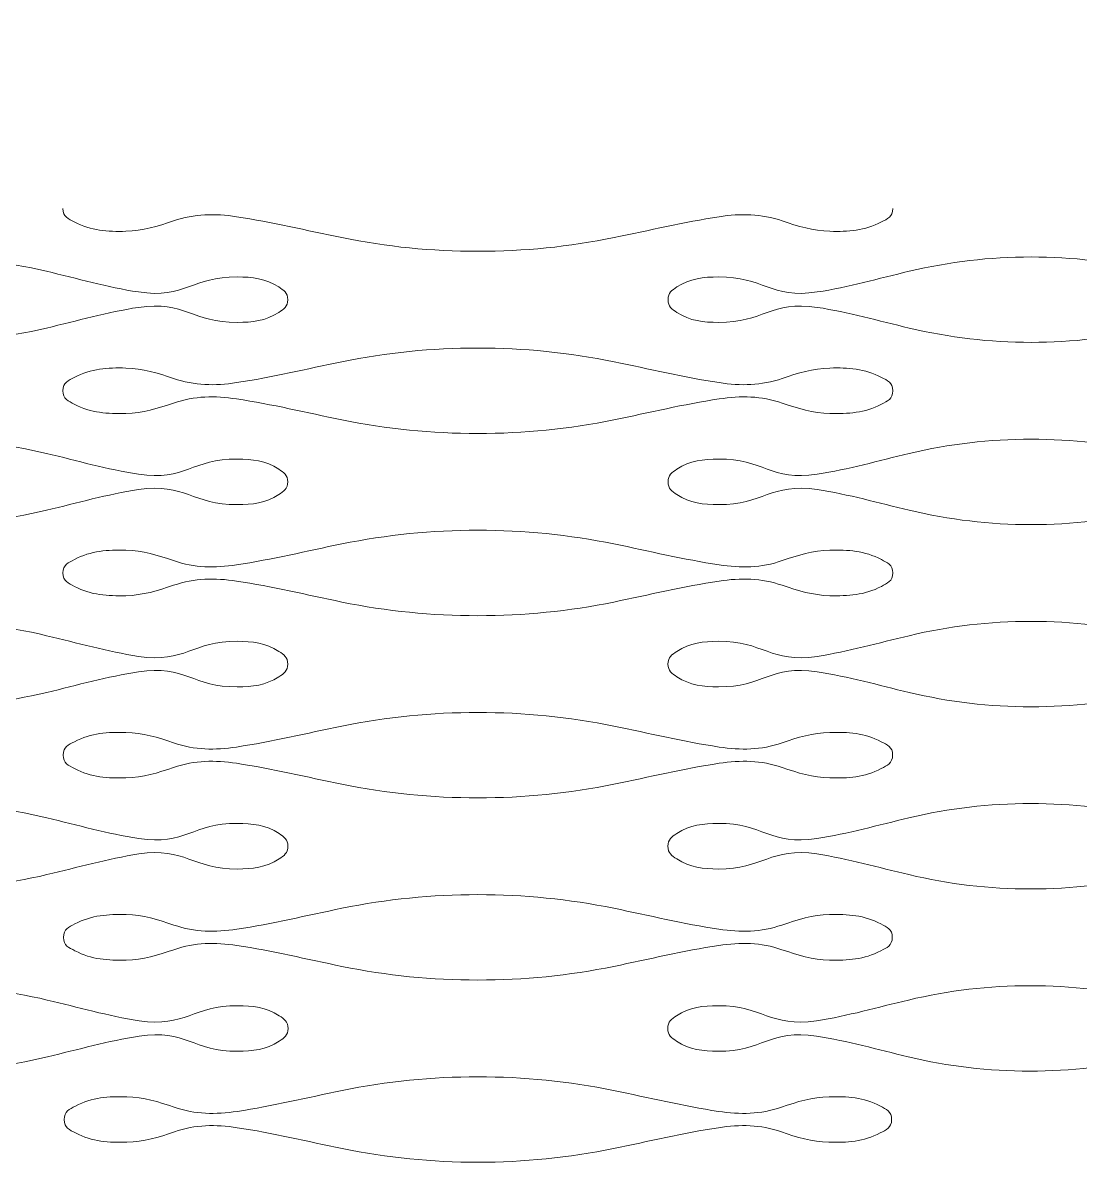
# Model space of a CAD drawing. Header units: centimetres. Extents: x -29.7 to 21.6, y -14.4 to 13.7.
# Drawn here: x -15.768 to -12.592, y -7.313 to -3.892 of the extents above; entities that cross this region are included whole.
import ezdxf

# ---------------------------------------------------------------- set-up
doc = ezdxf.new("R2010")
doc.units = ezdxf.units.CM
doc.header["$MEASUREMENT"] = 0
doc.layers.add('Layer 1', color=7, linetype='Continuous')

msp = doc.modelspace()

# ---------------------------------------------------------------- linework, layer by layer
at = {"layer": 'Layer 1', "color": 1, "lineweight": 9}
for points, knots in [([(-19.38621, -4.44965), (-19.38621, -4.44965), (-19.38621, -0.46166), (-19.38621, -0.46166), (-19.38621, -0.46166), (-19.38621, -0.46166), (-9.41625, -0.46166), (-9.41625, -0.46166), (-9.41625, -0.46166), (-9.41625, -0.46166), (-9.41625, -4.44965), (-9.41625, -4.44965)], [0, 0, 0, 0, 0.25, 0.25, 0.25, 0.25, 0.5, 0.5, 0.5, 0.5, 1, 1, 1, 1]), ([(-15.64748, -4.44965), (-15.64748, -4.47461), (-15.63108, -4.48057), (-15.61335, -4.48993), (-15.61335, -4.48993), (-15.56278, -4.51656), (-15.51316, -4.51916), (-15.45871, -4.51791), (-15.45871, -4.51791), (-15.40814, -4.51674), (-15.36241, -4.50281), (-15.31562, -4.48669), (-15.31562, -4.48669), (-15.25163, -4.46465), (-15.19158, -4.46431), (-15.12612, -4.47409), (-15.12612, -4.47409), (-15.01965, -4.49003), (-14.91532, -4.5154), (-14.81006, -4.53687), (-14.81006, -4.53687), (-14.6745, -4.56454), (-14.53956, -4.57787), (-14.40121, -4.57787)], [0, 0, 0, 0, 0.1428571, 0.1428571, 0.1428571, 0.1428571, 0.2857143, 0.2857143, 0.2857143, 0.2857143, 0.4285714, 0.4285714, 0.4285714, 0.4285714, 0.5714286, 0.5714286, 0.5714286, 0.5714286, 0.7142857, 0.7142857, 0.7142857, 0.7142857, 1, 1, 1, 1]), ([(-13.15499, -4.44965), (-13.15499, -4.47461), (-13.17142, -4.48057), (-13.18919, -4.48993), (-13.18919, -4.48993), (-13.23973, -4.51656), (-13.28927, -4.51916), (-13.34376, -4.51791), (-13.34376, -4.51791), (-13.39436, -4.51674), (-13.44008, -4.50281), (-13.48689, -4.48669), (-13.48689, -4.48669), (-13.55084, -4.46465), (-13.61093, -4.46431), (-13.67638, -4.47409), (-13.67638, -4.47409), (-13.78285, -4.49003), (-13.88715, -4.5154), (-13.99237, -4.53687), (-13.99237, -4.53687), (-14.12797, -4.56454), (-14.2629, -4.57787), (-14.40121, -4.57787)], [0, 0, 0, 0, 0.1428571, 0.1428571, 0.1428571, 0.1428571, 0.2857143, 0.2857143, 0.2857143, 0.2857143, 0.4285714, 0.4285714, 0.4285714, 0.4285714, 0.5714286, 0.5714286, 0.5714286, 0.5714286, 0.7142857, 0.7142857, 0.7142857, 0.7142857, 1, 1, 1, 1]), ([(-16.06291, -4.59498), (-15.93834, -4.59498), (-15.81793, -4.60926), (-15.69677, -4.63795), (-15.69677, -4.63795), (-15.60494, -4.65966), (-15.51431, -4.68573), (-15.42061, -4.70005), (-15.42061, -4.70005), (-15.28096, -4.72139), (-15.2573, -4.65333), (-15.12415, -4.65482), (-15.12415, -4.65482), (-15.07912, -4.65534), (-15.03897, -4.65894), (-14.999, -4.68499), (-14.999, -4.68499), (-14.98417, -4.69466), (-14.97242, -4.70263), (-14.97242, -4.72319)], [0, 0, 0, 0, 0.1666667, 0.1666667, 0.1666667, 0.1666667, 0.3333333, 0.3333333, 0.3333333, 0.3333333, 0.5, 0.5, 0.5, 0.5, 0.6666667, 0.6666667, 0.6666667, 0.6666667, 1, 1, 1, 1]), ([(-12.7396, -4.59498), (-12.86412, -4.59498), (-12.98456, -4.60926), (-13.10577, -4.63795), (-13.10577, -4.63795), (-13.19754, -4.65966), (-13.28816, -4.68573), (-13.38189, -4.70005), (-13.38189, -4.70005), (-13.52154, -4.72139), (-13.54521, -4.65333), (-13.67831, -4.65482), (-13.67831, -4.65482), (-13.72338, -4.65534), (-13.76347, -4.65894), (-13.80349, -4.68499), (-13.80349, -4.68499), (-13.81829, -4.69466), (-13.83007, -4.70263), (-13.83007, -4.72319)], [0, 0, 0, 0, 0.1666667, 0.1666667, 0.1666667, 0.1666667, 0.3333333, 0.3333333, 0.3333333, 0.3333333, 0.5, 0.5, 0.5, 0.5, 0.6666667, 0.6666667, 0.6666667, 0.6666667, 1, 1, 1, 1]), ([(-12.7396, -4.59498), (-12.61503, -4.59498), (-12.49462, -4.60926), (-12.37347, -4.63795), (-12.37347, -4.63795), (-12.28163, -4.65966), (-12.191, -4.68573), (-12.09733, -4.70005), (-12.09733, -4.70005), (-11.95768, -4.72139), (-11.93399, -4.65333), (-11.80088, -4.65482), (-11.80088, -4.65482), (-11.75582, -4.65534), (-11.71569, -4.65894), (-11.67573, -4.68499), (-11.67573, -4.68499), (-11.66086, -4.69466), (-11.64915, -4.70263), (-11.64915, -4.72319)], [0, 0, 0, 0, 0.1666667, 0.1666667, 0.1666667, 0.1666667, 0.3333333, 0.3333333, 0.3333333, 0.3333333, 0.5, 0.5, 0.5, 0.5, 0.6666667, 0.6666667, 0.6666667, 0.6666667, 1, 1, 1, 1]), ([(-14.97242, -4.72319), (-14.97242, -4.74374), (-14.98417, -4.75173), (-14.999, -4.7614), (-14.999, -4.7614), (-15.03902, -4.78747), (-15.07915, -4.79107), (-15.12425, -4.79157), (-15.12425, -4.79157), (-15.2571, -4.79303), (-15.28128, -4.72502), (-15.42068, -4.74636), (-15.42068, -4.74636), (-15.51435, -4.7607), (-15.60494, -4.78672), (-15.69671, -4.80844), (-15.69671, -4.80844), (-15.8179, -4.83713), (-15.93834, -4.85142), (-16.06287, -4.85142)], [0, 0, 0, 0, 0.1666667, 0.1666667, 0.1666667, 0.1666667, 0.3333333, 0.3333333, 0.3333333, 0.3333333, 0.5, 0.5, 0.5, 0.5, 0.6666667, 0.6666667, 0.6666667, 0.6666667, 1, 1, 1, 1]), ([(-13.83007, -4.72319), (-13.83007, -4.74374), (-13.81829, -4.75173), (-13.80349, -4.7614), (-13.80349, -4.7614), (-13.76347, -4.78747), (-13.72331, -4.79107), (-13.67822, -4.79157), (-13.67822, -4.79157), (-13.54537, -4.79303), (-13.52122, -4.72502), (-13.38179, -4.74636), (-13.38179, -4.74636), (-13.28813, -4.7607), (-13.19754, -4.78672), (-13.10577, -4.80844), (-13.10577, -4.80844), (-12.98456, -4.83713), (-12.86419, -4.85142), (-12.7396, -4.85142)], [0, 0, 0, 0, 0.1666667, 0.1666667, 0.1666667, 0.1666667, 0.3333333, 0.3333333, 0.3333333, 0.3333333, 0.5, 0.5, 0.5, 0.5, 0.6666667, 0.6666667, 0.6666667, 0.6666667, 1, 1, 1, 1]), ([(-11.64915, -4.72319), (-11.64915, -4.74374), (-11.66086, -4.75173), (-11.67573, -4.7614), (-11.67573, -4.7614), (-11.71572, -4.78747), (-11.75588, -4.79107), (-11.80098, -4.79157), (-11.80098, -4.79157), (-11.93382, -4.79303), (-11.958, -4.72502), (-12.09737, -4.74636), (-12.09737, -4.74636), (-12.19107, -4.7607), (-12.28166, -4.78672), (-12.37347, -4.80844), (-12.37347, -4.80844), (-12.49462, -4.83711), (-12.61503, -4.85142), (-12.7396, -4.85142)], [0, 0, 0, 0, 0.1666667, 0.1666667, 0.1666667, 0.1666667, 0.3333333, 0.3333333, 0.3333333, 0.3333333, 0.5, 0.5, 0.5, 0.5, 0.6666667, 0.6666667, 0.6666667, 0.6666667, 1, 1, 1, 1]), ([(-15.64748, -4.99675), (-15.64748, -4.97179), (-15.63105, -4.96582), (-15.61332, -4.95647), (-15.61332, -4.95647), (-15.56278, -4.92983), (-15.51316, -4.92722), (-15.45871, -4.92849), (-15.45871, -4.92849), (-15.40811, -4.92967), (-15.36239, -4.94358), (-15.31562, -4.9597), (-15.31562, -4.9597), (-15.25163, -4.98174), (-15.19154, -4.98208), (-15.12612, -4.97228), (-15.12612, -4.97228), (-15.01965, -4.95635), (-14.91529, -4.93098), (-14.81006, -4.90951), (-14.81006, -4.90951), (-14.6745, -4.88186), (-14.53956, -4.86852), (-14.40121, -4.86852)], [0, 0, 0, 0, 0.1428571, 0.1428571, 0.1428571, 0.1428571, 0.2857143, 0.2857143, 0.2857143, 0.2857143, 0.4285714, 0.4285714, 0.4285714, 0.4285714, 0.5714286, 0.5714286, 0.5714286, 0.5714286, 0.7142857, 0.7142857, 0.7142857, 0.7142857, 1, 1, 1, 1]), ([(-13.15501, -4.99675), (-13.15501, -4.97179), (-13.17145, -4.96582), (-13.18919, -4.95647), (-13.18919, -4.95647), (-13.23973, -4.92983), (-13.2893, -4.92722), (-13.3438, -4.92849), (-13.3438, -4.92849), (-13.39436, -4.92967), (-13.44011, -4.94358), (-13.48689, -4.9597), (-13.48689, -4.9597), (-13.55087, -4.98174), (-13.61093, -4.98208), (-13.67638, -4.97228), (-13.67638, -4.97228), (-13.78285, -4.95635), (-13.88715, -4.93098), (-13.99237, -4.90951), (-13.99237, -4.90951), (-14.12797, -4.88186), (-14.2629, -4.86852), (-14.40121, -4.86852)], [0, 0, 0, 0, 0.1428571, 0.1428571, 0.1428571, 0.1428571, 0.2857143, 0.2857143, 0.2857143, 0.2857143, 0.4285714, 0.4285714, 0.4285714, 0.4285714, 0.5714286, 0.5714286, 0.5714286, 0.5714286, 0.7142857, 0.7142857, 0.7142857, 0.7142857, 1, 1, 1, 1]), ([(-15.64748, -4.99675), (-15.64745, -5.02172), (-15.63105, -5.02767), (-15.61328, -5.03702), (-15.61328, -5.03702), (-15.56275, -5.06366), (-15.51313, -5.06628), (-15.45867, -5.065), (-15.45867, -5.065), (-15.40807, -5.06384), (-15.36235, -5.04991), (-15.31558, -5.03379), (-15.31558, -5.03379), (-15.25163, -5.01175), (-15.19154, -5.01141), (-15.12612, -5.02121), (-15.12612, -5.02121), (-15.01962, -5.03715), (-14.91529, -5.06252), (-14.81006, -5.08397), (-14.81006, -5.08397), (-14.67446, -5.11165), (-14.53956, -5.12498), (-14.40121, -5.12498)], [0, 0, 0, 0, 0.1428571, 0.1428571, 0.1428571, 0.1428571, 0.2857143, 0.2857143, 0.2857143, 0.2857143, 0.4285714, 0.4285714, 0.4285714, 0.4285714, 0.5714286, 0.5714286, 0.5714286, 0.5714286, 0.7142857, 0.7142857, 0.7142857, 0.7142857, 1, 1, 1, 1]), ([(-13.15501, -4.99675), (-13.15501, -5.02172), (-13.17145, -5.02767), (-13.18919, -5.03702), (-13.18919, -5.03702), (-13.23973, -5.06366), (-13.28933, -5.06628), (-13.34383, -5.065), (-13.34383, -5.065), (-13.39436, -5.06384), (-13.44011, -5.04991), (-13.48689, -5.03379), (-13.48689, -5.03379), (-13.55087, -5.01175), (-13.61093, -5.01141), (-13.67638, -5.02121), (-13.67638, -5.02121), (-13.78285, -5.03715), (-13.88715, -5.06252), (-13.99241, -5.08397), (-13.99241, -5.08397), (-14.12797, -5.11165), (-14.26294, -5.12498), (-14.40121, -5.12498)], [0, 0, 0, 0, 0.1428571, 0.1428571, 0.1428571, 0.1428571, 0.2857143, 0.2857143, 0.2857143, 0.2857143, 0.4285714, 0.4285714, 0.4285714, 0.4285714, 0.5714286, 0.5714286, 0.5714286, 0.5714286, 0.7142857, 0.7142857, 0.7142857, 0.7142857, 1, 1, 1, 1]), ([(-16.06284, -5.14207), (-15.9383, -5.14207), (-15.81786, -5.15636), (-15.69667, -5.18505), (-15.69667, -5.18505), (-15.60487, -5.20677), (-15.51424, -5.23284), (-15.42054, -5.24713), (-15.42054, -5.24713), (-15.28092, -5.26849), (-15.25723, -5.20041), (-15.12415, -5.20193), (-15.12415, -5.20193), (-15.07906, -5.20243), (-15.03897, -5.20605), (-14.99896, -5.2321), (-14.99896, -5.2321), (-14.98414, -5.24177), (-14.97239, -5.24972), (-14.97239, -5.2703)], [0, 0, 0, 0, 0.1666667, 0.1666667, 0.1666667, 0.1666667, 0.3333333, 0.3333333, 0.3333333, 0.3333333, 0.5, 0.5, 0.5, 0.5, 0.6666667, 0.6666667, 0.6666667, 0.6666667, 1, 1, 1, 1]), ([(-12.73966, -5.14207), (-12.86423, -5.14207), (-12.98463, -5.15636), (-13.10579, -5.18505), (-13.10579, -5.18505), (-13.19763, -5.20677), (-13.28822, -5.23284), (-13.38192, -5.24713), (-13.38192, -5.24713), (-13.52157, -5.26849), (-13.54524, -5.20041), (-13.67834, -5.20193), (-13.67834, -5.20193), (-13.72342, -5.20243), (-13.76354, -5.20605), (-13.80349, -5.2321), (-13.80349, -5.2321), (-13.81836, -5.24177), (-13.83007, -5.24972), (-13.83007, -5.2703)], [0, 0, 0, 0, 0.1666667, 0.1666667, 0.1666667, 0.1666667, 0.3333333, 0.3333333, 0.3333333, 0.3333333, 0.5, 0.5, 0.5, 0.5, 0.6666667, 0.6666667, 0.6666667, 0.6666667, 1, 1, 1, 1]), ([(-12.73966, -5.14207), (-12.6151, -5.14207), (-12.49469, -5.15636), (-12.37356, -5.18505), (-12.37356, -5.18505), (-12.28176, -5.20677), (-12.19113, -5.23284), (-12.09746, -5.24713), (-12.09746, -5.24713), (-11.95778, -5.26849), (-11.93412, -5.20041), (-11.80098, -5.20193), (-11.80098, -5.20193), (-11.75598, -5.20243), (-11.71582, -5.20605), (-11.67586, -5.2321), (-11.67586, -5.2321), (-11.66106, -5.24177), (-11.64931, -5.24972), (-11.64931, -5.2703)], [0, 0, 0, 0, 0.1666667, 0.1666667, 0.1666667, 0.1666667, 0.3333333, 0.3333333, 0.3333333, 0.3333333, 0.5, 0.5, 0.5, 0.5, 0.6666667, 0.6666667, 0.6666667, 0.6666667, 1, 1, 1, 1]), ([(-14.97239, -5.2703), (-14.97239, -5.29084), (-14.98411, -5.29883), (-14.99896, -5.30847), (-14.99896, -5.30847), (-15.03897, -5.33458), (-15.07912, -5.33815), (-15.12418, -5.33866), (-15.12418, -5.33866), (-15.25703, -5.34015), (-15.28122, -5.27211), (-15.42061, -5.29347), (-15.42061, -5.29347), (-15.51424, -5.3078), (-15.60483, -5.33383), (-15.69664, -5.35555), (-15.69664, -5.35555), (-15.81777, -5.38424), (-15.93821, -5.39854), (-16.06273, -5.39854)], [0, 0, 0, 0, 0.1666667, 0.1666667, 0.1666667, 0.1666667, 0.3333333, 0.3333333, 0.3333333, 0.3333333, 0.5, 0.5, 0.5, 0.5, 0.6666667, 0.6666667, 0.6666667, 0.6666667, 1, 1, 1, 1]), ([(-13.83007, -5.2703), (-13.83007, -5.29084), (-13.81836, -5.29883), (-13.80353, -5.30847), (-13.80353, -5.30847), (-13.76354, -5.33458), (-13.72334, -5.33815), (-13.67828, -5.33866), (-13.67828, -5.33866), (-13.54544, -5.34015), (-13.52125, -5.27211), (-13.38189, -5.29347), (-13.38189, -5.29347), (-13.28818, -5.3078), (-13.19763, -5.33383), (-13.10582, -5.35555), (-13.10582, -5.35555), (-12.98467, -5.38424), (-12.86429, -5.39854), (-12.73973, -5.39854)], [0, 0, 0, 0, 0.1666667, 0.1666667, 0.1666667, 0.1666667, 0.3333333, 0.3333333, 0.3333333, 0.3333333, 0.5, 0.5, 0.5, 0.5, 0.6666667, 0.6666667, 0.6666667, 0.6666667, 1, 1, 1, 1]), ([(-11.64931, -5.2703), (-11.64931, -5.29084), (-11.66106, -5.29883), (-11.67589, -5.30847), (-11.67589, -5.30847), (-11.71592, -5.33458), (-11.75607, -5.33815), (-11.80118, -5.33866), (-11.80118, -5.33866), (-11.93402, -5.34015), (-11.9582, -5.27211), (-12.09753, -5.29347), (-12.09753, -5.29347), (-12.19123, -5.3078), (-12.28182, -5.33383), (-12.37363, -5.35555), (-12.37363, -5.35555), (-12.49475, -5.38424), (-12.6152, -5.39854), (-12.73973, -5.39854)], [0, 0, 0, 0, 0.1666667, 0.1666667, 0.1666667, 0.1666667, 0.3333333, 0.3333333, 0.3333333, 0.3333333, 0.5, 0.5, 0.5, 0.5, 0.6666667, 0.6666667, 0.6666667, 0.6666667, 1, 1, 1, 1]), ([(-15.64735, -5.54386), (-15.64735, -5.51888), (-15.63092, -5.51294), (-15.61318, -5.50356), (-15.61318, -5.50356), (-15.56265, -5.47692), (-15.51306, -5.47432), (-15.45861, -5.47558), (-15.45861, -5.47558), (-15.40798, -5.47678), (-15.36228, -5.49067), (-15.31548, -5.50681), (-15.31548, -5.50681), (-15.25154, -5.52885), (-15.19148, -5.52919), (-15.12605, -5.51938), (-15.12605, -5.51938), (-15.01959, -5.50344), (-14.91525, -5.47809), (-14.81003, -5.45662), (-14.81003, -5.45662), (-14.67446, -5.42896), (-14.53956, -5.41563), (-14.40121, -5.41563)], [0, 0, 0, 0, 0.1428571, 0.1428571, 0.1428571, 0.1428571, 0.2857143, 0.2857143, 0.2857143, 0.2857143, 0.4285714, 0.4285714, 0.4285714, 0.4285714, 0.5714286, 0.5714286, 0.5714286, 0.5714286, 0.7142857, 0.7142857, 0.7142857, 0.7142857, 1, 1, 1, 1]), ([(-13.15518, -5.54386), (-13.15518, -5.51888), (-13.17154, -5.51294), (-13.18932, -5.50356), (-13.18932, -5.50356), (-13.23982, -5.47692), (-13.28944, -5.47432), (-13.34389, -5.47558), (-13.34389, -5.47558), (-13.39446, -5.47678), (-13.44021, -5.49067), (-13.48695, -5.50681), (-13.48695, -5.50681), (-13.55096, -5.52885), (-13.61102, -5.52919), (-13.67648, -5.51938), (-13.67648, -5.51938), (-13.78292, -5.50344), (-13.88722, -5.47809), (-13.99244, -5.45662), (-13.99244, -5.45662), (-14.128, -5.42896), (-14.26294, -5.41563), (-14.40121, -5.41563)], [0, 0, 0, 0, 0.1428571, 0.1428571, 0.1428571, 0.1428571, 0.2857143, 0.2857143, 0.2857143, 0.2857143, 0.4285714, 0.4285714, 0.4285714, 0.4285714, 0.5714286, 0.5714286, 0.5714286, 0.5714286, 0.7142857, 0.7142857, 0.7142857, 0.7142857, 1, 1, 1, 1]), ([(-15.64735, -5.54386), (-15.64728, -5.56882), (-15.63089, -5.57478), (-15.61315, -5.58413), (-15.61315, -5.58413), (-15.56259, -5.61075), (-15.51297, -5.61337), (-15.45851, -5.61212), (-15.45851, -5.61212), (-15.40794, -5.61093), (-15.36225, -5.59702), (-15.31548, -5.58091), (-15.31548, -5.58091), (-15.2515, -5.55885), (-15.19144, -5.55852), (-15.12602, -5.5683), (-15.12602, -5.5683), (-15.01956, -5.58424), (-14.91522, -5.60961), (-14.80999, -5.63109), (-14.80999, -5.63109), (-14.67446, -5.65874), (-14.53956, -5.67209), (-14.40121, -5.67209)], [0, 0, 0, 0, 0.1428571, 0.1428571, 0.1428571, 0.1428571, 0.2857143, 0.2857143, 0.2857143, 0.2857143, 0.4285714, 0.4285714, 0.4285714, 0.4285714, 0.5714286, 0.5714286, 0.5714286, 0.5714286, 0.7142857, 0.7142857, 0.7142857, 0.7142857, 1, 1, 1, 1]), ([(-13.15518, -5.54386), (-13.15518, -5.56882), (-13.17161, -5.57478), (-13.18935, -5.58413), (-13.18935, -5.58413), (-13.23985, -5.61075), (-13.28947, -5.61337), (-13.34396, -5.61212), (-13.34396, -5.61212), (-13.39453, -5.61093), (-13.44025, -5.59702), (-13.48702, -5.58091), (-13.48702, -5.58091), (-13.55096, -5.55885), (-13.61102, -5.55852), (-13.67648, -5.5683), (-13.67648, -5.5683), (-13.78294, -5.58424), (-13.88724, -5.60961), (-13.99248, -5.63109), (-13.99248, -5.63109), (-14.128, -5.65874), (-14.26294, -5.67209), (-14.40121, -5.67209)], [0, 0, 0, 0, 0.1428571, 0.1428571, 0.1428571, 0.1428571, 0.2857143, 0.2857143, 0.2857143, 0.2857143, 0.4285714, 0.4285714, 0.4285714, 0.4285714, 0.5714286, 0.5714286, 0.5714286, 0.5714286, 0.7142857, 0.7142857, 0.7142857, 0.7142857, 1, 1, 1, 1]), ([(-16.06251, -5.68918), (-15.93801, -5.68918), (-15.81761, -5.70347), (-15.69644, -5.73214), (-15.69644, -5.73214), (-15.60461, -5.75387), (-15.51401, -5.77994), (-15.42034, -5.79426), (-15.42034, -5.79426), (-15.28069, -5.81559), (-15.2571, -5.74752), (-15.12399, -5.74903), (-15.12399, -5.74903), (-15.07892, -5.74955), (-15.0388, -5.75315), (-14.99884, -5.7792), (-14.99884, -5.7792), (-14.98401, -5.78887), (-14.9723, -5.79684), (-14.97226, -5.8174)], [0, 0, 0, 0, 0.1666667, 0.1666667, 0.1666667, 0.1666667, 0.3333333, 0.3333333, 0.3333333, 0.3333333, 0.5, 0.5, 0.5, 0.5, 0.6666667, 0.6666667, 0.6666667, 0.6666667, 1, 1, 1, 1]), ([(-12.73992, -5.68918), (-12.86452, -5.68918), (-12.98493, -5.70347), (-13.10606, -5.73214), (-13.10606, -5.73214), (-13.19786, -5.75387), (-13.28845, -5.77994), (-13.38219, -5.79426), (-13.38219, -5.79426), (-13.52177, -5.81559), (-13.54544, -5.74752), (-13.67851, -5.74903), (-13.67851, -5.74903), (-13.72354, -5.74955), (-13.76367, -5.75315), (-13.80363, -5.7792), (-13.80363, -5.7792), (-13.81848, -5.78887), (-13.83024, -5.79684), (-13.83024, -5.8174)], [0, 0, 0, 0, 0.1666667, 0.1666667, 0.1666667, 0.1666667, 0.3333333, 0.3333333, 0.3333333, 0.3333333, 0.5, 0.5, 0.5, 0.5, 0.6666667, 0.6666667, 0.6666667, 0.6666667, 1, 1, 1, 1]), ([(-12.73992, -5.68918), (-12.61546, -5.68918), (-12.49505, -5.70347), (-12.37392, -5.73214), (-12.37392, -5.73214), (-12.28218, -5.75387), (-12.19163, -5.77994), (-12.09799, -5.79426), (-12.09799, -5.79426), (-11.95831, -5.81561), (-11.93467, -5.74752), (-11.80154, -5.74903), (-11.80154, -5.74903), (-11.75654, -5.74955), (-11.71638, -5.75313), (-11.67644, -5.7792), (-11.67644, -5.7792), (-11.66165, -5.78887), (-11.64994, -5.79686), (-11.64997, -5.8174)], [0, 0, 0, 0, 0.1666667, 0.1666667, 0.1666667, 0.1666667, 0.3333333, 0.3333333, 0.3333333, 0.3333333, 0.5, 0.5, 0.5, 0.5, 0.6666667, 0.6666667, 0.6666667, 0.6666667, 1, 1, 1, 1]), ([(-14.97226, -5.8174), (-14.97223, -5.83795), (-14.98398, -5.84594), (-14.9988, -5.85559), (-14.9988, -5.85559), (-15.0388, -5.8817), (-15.07892, -5.88526), (-15.12399, -5.88576), (-15.12399, -5.88576), (-15.25684, -5.88724), (-15.28096, -5.81923), (-15.42037, -5.84057), (-15.42037, -5.84057), (-15.51399, -5.85489), (-15.60454, -5.88093), (-15.69628, -5.90265), (-15.69628, -5.90265), (-15.81741, -5.93134), (-15.93775, -5.94563), (-16.06225, -5.94563)], [0, 0, 0, 0, 0.1666667, 0.1666667, 0.1666667, 0.1666667, 0.3333333, 0.3333333, 0.3333333, 0.3333333, 0.5, 0.5, 0.5, 0.5, 0.6666667, 0.6666667, 0.6666667, 0.6666667, 1, 1, 1, 1]), ([(-13.83024, -5.8174), (-13.83024, -5.83795), (-13.81848, -5.84594), (-13.80369, -5.85559), (-13.80369, -5.85559), (-13.76367, -5.8817), (-13.72351, -5.88526), (-13.67844, -5.88576), (-13.67844, -5.88576), (-13.54563, -5.88724), (-13.52148, -5.81923), (-13.38212, -5.84057), (-13.38212, -5.84057), (-13.28848, -5.85489), (-13.19796, -5.88093), (-13.10622, -5.90265), (-13.10622, -5.90265), (-12.9851, -5.93134), (-12.86475, -5.94563), (-12.74022, -5.94563)], [0, 0, 0, 0, 0.1666667, 0.1666667, 0.1666667, 0.1666667, 0.3333333, 0.3333333, 0.3333333, 0.3333333, 0.5, 0.5, 0.5, 0.5, 0.6666667, 0.6666667, 0.6666667, 0.6666667, 1, 1, 1, 1]), ([(-11.64997, -5.8174), (-11.64997, -5.83797), (-11.66176, -5.84594), (-11.67658, -5.85559), (-11.67658, -5.85559), (-11.71661, -5.88168), (-11.75677, -5.88526), (-11.80186, -5.88576), (-11.80186, -5.88576), (-11.93464, -5.88724), (-11.95879, -5.81923), (-12.09812, -5.84057), (-12.09812, -5.84057), (-12.19179, -5.85489), (-12.28238, -5.88093), (-12.37418, -5.90265), (-12.37418, -5.90265), (-12.49532, -5.93132), (-12.61569, -5.94563), (-12.74022, -5.94563)], [0, 0, 0, 0, 0.1666667, 0.1666667, 0.1666667, 0.1666667, 0.3333333, 0.3333333, 0.3333333, 0.3333333, 0.5, 0.5, 0.5, 0.5, 0.6666667, 0.6666667, 0.6666667, 0.6666667, 1, 1, 1, 1]), ([(-15.64686, -6.09094), (-15.64693, -6.066), (-15.63049, -6.06004), (-15.61276, -6.05066), (-15.61276, -6.05066), (-15.56226, -6.02402), (-15.5127, -6.02142), (-15.45821, -6.02268), (-15.45821, -6.02268), (-15.40768, -6.02386), (-15.36196, -6.03779), (-15.31522, -6.05389), (-15.31522, -6.05389), (-15.25127, -6.07593), (-15.19121, -6.07627), (-15.12579, -6.06649), (-15.12579, -6.06649), (-15.01936, -6.05055), (-14.91509, -6.02519), (-14.80989, -6.00372), (-14.80989, -6.00372), (-14.6744, -5.97607), (-14.53952, -5.96274), (-14.40121, -5.96274)], [0, 0, 0, 0, 0.1428571, 0.1428571, 0.1428571, 0.1428571, 0.2857143, 0.2857143, 0.2857143, 0.2857143, 0.4285714, 0.4285714, 0.4285714, 0.4285714, 0.5714286, 0.5714286, 0.5714286, 0.5714286, 0.7142857, 0.7142857, 0.7142857, 0.7142857, 1, 1, 1, 1]), ([(-13.1556, -6.09094), (-13.1556, -6.066), (-13.17197, -6.06004), (-13.18968, -6.05066), (-13.18968, -6.05066), (-13.24021, -6.02402), (-13.28983, -6.02142), (-13.34425, -6.02268), (-13.34425, -6.02268), (-13.39478, -6.02386), (-13.44054, -6.03779), (-13.48731, -6.05389), (-13.48731, -6.05389), (-13.55123, -6.07593), (-13.61129, -6.07627), (-13.67671, -6.06649), (-13.67671, -6.06649), (-13.78311, -6.05055), (-13.88739, -6.02519), (-13.99257, -6.00372), (-13.99257, -6.00372), (-14.1281, -5.97607), (-14.26297, -5.96274), (-14.40121, -5.96274)], [0, 0, 0, 0, 0.1428571, 0.1428571, 0.1428571, 0.1428571, 0.2857143, 0.2857143, 0.2857143, 0.2857143, 0.4285714, 0.4285714, 0.4285714, 0.4285714, 0.5714286, 0.5714286, 0.5714286, 0.5714286, 0.7142857, 0.7142857, 0.7142857, 0.7142857, 1, 1, 1, 1]), ([(-15.64686, -6.09094), (-15.64682, -6.11591), (-15.63043, -6.12186), (-15.61269, -6.13123), (-15.61269, -6.13123), (-15.56216, -6.15783), (-15.51257, -6.16049), (-15.45808, -6.15921), (-15.45808, -6.15921), (-15.40755, -6.15803), (-15.36186, -6.14412), (-15.31512, -6.128), (-15.31512, -6.128), (-15.25117, -6.10594), (-15.19115, -6.10564), (-15.12576, -6.11542), (-15.12576, -6.11542), (-15.01932, -6.13136), (-14.91502, -6.15672), (-14.80983, -6.17819), (-14.80983, -6.17819), (-14.67434, -6.20584), (-14.5395, -6.21917), (-14.40121, -6.21917)], [0, 0, 0, 0, 0.1428571, 0.1428571, 0.1428571, 0.1428571, 0.2857143, 0.2857143, 0.2857143, 0.2857143, 0.4285714, 0.4285714, 0.4285714, 0.4285714, 0.5714286, 0.5714286, 0.5714286, 0.5714286, 0.7142857, 0.7142857, 0.7142857, 0.7142857, 1, 1, 1, 1]), ([(-13.1556, -6.09094), (-13.15564, -6.11591), (-13.17204, -6.12186), (-13.18981, -6.13123), (-13.18981, -6.13123), (-13.24034, -6.15783), (-13.28996, -6.16049), (-13.34442, -6.15921), (-13.34442, -6.15921), (-13.39495, -6.15803), (-13.4406, -6.14412), (-13.48734, -6.128), (-13.48734, -6.128), (-13.5513, -6.10594), (-13.61132, -6.10564), (-13.67677, -6.11542), (-13.67677, -6.11542), (-13.78317, -6.13136), (-13.88744, -6.15672), (-13.99264, -6.17819), (-13.99264, -6.17819), (-14.12813, -6.20584), (-14.26301, -6.21917), (-14.40121, -6.21917)], [0, 0, 0, 0, 0.1428571, 0.1428571, 0.1428571, 0.1428571, 0.2857143, 0.2857143, 0.2857143, 0.2857143, 0.4285714, 0.4285714, 0.4285714, 0.4285714, 0.5714286, 0.5714286, 0.5714286, 0.5714286, 0.7142857, 0.7142857, 0.7142857, 0.7142857, 1, 1, 1, 1]), ([(-16.06173, -6.23627), (-15.93726, -6.23627), (-15.81688, -6.25057), (-15.69576, -6.27924), (-15.69576, -6.27924), (-15.60399, -6.30098), (-15.51339, -6.32703), (-15.41976, -6.34134), (-15.41976, -6.34134), (-15.28017, -6.36268), (-15.25664, -6.29461), (-15.1236, -6.29613), (-15.1236, -6.29613), (-15.07856, -6.29666), (-15.03844, -6.30026), (-14.99851, -6.3263), (-14.99851, -6.3263), (-14.98369, -6.33596), (-14.97194, -6.34393), (-14.97194, -6.36449)], [0, 0, 0, 0, 0.1666667, 0.1666667, 0.1666667, 0.1666667, 0.3333333, 0.3333333, 0.3333333, 0.3333333, 0.5, 0.5, 0.5, 0.5, 0.6666667, 0.6666667, 0.6666667, 0.6666667, 1, 1, 1, 1]), ([(-12.74074, -6.23627), (-12.86524, -6.23627), (-12.98558, -6.25057), (-13.10671, -6.27924), (-13.10671, -6.27924), (-13.19849, -6.30098), (-13.28904, -6.32703), (-13.38274, -6.34134), (-13.38274, -6.34134), (-13.52233, -6.36268), (-13.54586, -6.29461), (-13.6789, -6.29613), (-13.6789, -6.29613), (-13.7239, -6.29666), (-13.76403, -6.30026), (-13.80399, -6.3263), (-13.80399, -6.3263), (-13.81882, -6.33596), (-13.83053, -6.34393), (-13.83053, -6.36449)], [0, 0, 0, 0, 0.1666667, 0.1666667, 0.1666667, 0.1666667, 0.3333333, 0.3333333, 0.3333333, 0.3333333, 0.5, 0.5, 0.5, 0.5, 0.6666667, 0.6666667, 0.6666667, 0.6666667, 1, 1, 1, 1]), ([(-12.74074, -6.23627), (-12.61631, -6.23627), (-12.49603, -6.25055), (-12.37497, -6.27924), (-12.37497, -6.27924), (-12.28329, -6.30098), (-12.19286, -6.32703), (-12.09927, -6.34134), (-12.09927, -6.34134), (-11.95958, -6.36272), (-11.93605, -6.29461), (-11.80288, -6.29613), (-11.80288, -6.29613), (-11.75791, -6.29666), (-11.71785, -6.3002), (-11.67795, -6.3263), (-11.67795, -6.3263), (-11.66316, -6.33598), (-11.65148, -6.34397), (-11.65154, -6.36449)], [0, 0, 0, 0, 0.1666667, 0.1666667, 0.1666667, 0.1666667, 0.3333333, 0.3333333, 0.3333333, 0.3333333, 0.5, 0.5, 0.5, 0.5, 0.6666667, 0.6666667, 0.6666667, 0.6666667, 1, 1, 1, 1]), ([(-14.97194, -6.36449), (-14.9719, -6.38503), (-14.98362, -6.39302), (-14.99844, -6.40269), (-14.99844, -6.40269), (-15.03841, -6.4288), (-15.0785, -6.43236), (-15.12356, -6.43286), (-15.12356, -6.43286), (-15.25637, -6.43434), (-15.2804, -6.3663), (-15.41976, -6.38766), (-15.41976, -6.38766), (-15.51329, -6.40199), (-15.60375, -6.42801), (-15.69543, -6.44974), (-15.69543, -6.44974), (-15.81646, -6.47843), (-15.9367, -6.49272), (-16.0611, -6.49272)], [0, 0, 0, 0, 0.1666667, 0.1666667, 0.1666667, 0.1666667, 0.3333333, 0.3333333, 0.3333333, 0.3333333, 0.5, 0.5, 0.5, 0.5, 0.6666667, 0.6666667, 0.6666667, 0.6666667, 1, 1, 1, 1]), ([(-13.83053, -6.36449), (-13.83057, -6.38503), (-13.81888, -6.39302), (-13.80405, -6.40269), (-13.80405, -6.40269), (-13.7641, -6.4288), (-13.72397, -6.43236), (-13.67893, -6.43286), (-13.67893, -6.43286), (-13.54612, -6.43434), (-13.52209, -6.3663), (-13.38274, -6.38766), (-13.38274, -6.38766), (-13.2892, -6.40199), (-13.19871, -6.42801), (-13.10704, -6.44974), (-13.10704, -6.44974), (-12.98604, -6.47843), (-12.86577, -6.49272), (-12.74136, -6.49272)], [0, 0, 0, 0, 0.1666667, 0.1666667, 0.1666667, 0.1666667, 0.3333333, 0.3333333, 0.3333333, 0.3333333, 0.5, 0.5, 0.5, 0.5, 0.6666667, 0.6666667, 0.6666667, 0.6666667, 1, 1, 1, 1]), ([(-11.65154, -6.36449), (-11.65164, -6.38507), (-11.66342, -6.39302), (-11.67825, -6.40269), (-11.67825, -6.40269), (-11.71827, -6.42874), (-11.75843, -6.43236), (-11.80354, -6.43286), (-11.80354, -6.43286), (-11.93621, -6.43433), (-11.96027, -6.36635), (-12.0995, -6.38766), (-12.0995, -6.38766), (-12.19313, -6.40199), (-12.28369, -6.42801), (-12.37549, -6.44974), (-12.37549, -6.44974), (-12.49659, -6.47841), (-12.61687, -6.49272), (-12.74136, -6.49272)], [0, 0, 0, 0, 0.1666667, 0.1666667, 0.1666667, 0.1666667, 0.3333333, 0.3333333, 0.3333333, 0.3333333, 0.5, 0.5, 0.5, 0.5, 0.6666667, 0.6666667, 0.6666667, 0.6666667, 1, 1, 1, 1]), ([(-15.64587, -6.63805), (-15.64591, -6.61311), (-15.62954, -6.60713), (-15.61181, -6.59776), (-15.61181, -6.59776), (-15.56137, -6.57111), (-15.51186, -6.56852), (-15.45742, -6.56977), (-15.45742, -6.56977), (-15.40689, -6.57095), (-15.36124, -6.58488), (-15.31451, -6.60098), (-15.31451, -6.60098), (-15.25062, -6.62302), (-15.1906, -6.62338), (-15.1252, -6.61358), (-15.1252, -6.61358), (-15.01889, -6.59764), (-14.9147, -6.57229), (-14.8096, -6.55081), (-14.8096, -6.55081), (-14.67421, -6.52315), (-14.53943, -6.50983), (-14.40121, -6.50983)], [0, 0, 0, 0, 0.1428571, 0.1428571, 0.1428571, 0.1428571, 0.2857143, 0.2857143, 0.2857143, 0.2857143, 0.4285714, 0.4285714, 0.4285714, 0.4285714, 0.5714286, 0.5714286, 0.5714286, 0.5714286, 0.7142857, 0.7142857, 0.7142857, 0.7142857, 1, 1, 1, 1]), ([(-13.15662, -6.63805), (-13.15655, -6.61311), (-13.17292, -6.60713), (-13.19063, -6.59776), (-13.19063, -6.59776), (-13.24109, -6.57111), (-13.29065, -6.56852), (-13.34504, -6.56977), (-13.34504, -6.56977), (-13.39557, -6.57095), (-13.44126, -6.58488), (-13.488, -6.60098), (-13.488, -6.60098), (-13.55191, -6.62302), (-13.61191, -6.62338), (-13.67727, -6.61358), (-13.67727, -6.61358), (-13.7836, -6.59764), (-13.88778, -6.57229), (-13.99287, -6.55081), (-13.99287, -6.55081), (-14.1283, -6.52315), (-14.26307, -6.50983), (-14.40121, -6.50983)], [0, 0, 0, 0, 0.1428571, 0.1428571, 0.1428571, 0.1428571, 0.2857143, 0.2857143, 0.2857143, 0.2857143, 0.4285714, 0.4285714, 0.4285714, 0.4285714, 0.5714286, 0.5714286, 0.5714286, 0.5714286, 0.7142857, 0.7142857, 0.7142857, 0.7142857, 1, 1, 1, 1]), ([(-15.64587, -6.63805), (-15.64578, -6.66299), (-15.62938, -6.66896), (-15.61165, -6.67832), (-15.61165, -6.67832), (-15.56114, -6.70491), (-15.51156, -6.70756), (-15.45713, -6.70629), (-15.45713, -6.70629), (-15.40666, -6.70512), (-15.36105, -6.69121), (-15.31434, -6.67508), (-15.31434, -6.67508), (-15.25046, -6.65302), (-15.19049, -6.65272), (-15.12514, -6.66251), (-15.12514, -6.66251), (-15.01877, -6.67841), (-14.91456, -6.7038), (-14.80947, -6.72525), (-14.80947, -6.72525), (-14.67411, -6.7529), (-14.53936, -6.76626), (-14.40121, -6.76626)], [0, 0, 0, 0, 0.1428571, 0.1428571, 0.1428571, 0.1428571, 0.2857143, 0.2857143, 0.2857143, 0.2857143, 0.4285714, 0.4285714, 0.4285714, 0.4285714, 0.5714286, 0.5714286, 0.5714286, 0.5714286, 0.7142857, 0.7142857, 0.7142857, 0.7142857, 1, 1, 1, 1]), ([(-13.15662, -6.63805), (-13.15669, -6.66299), (-13.17308, -6.66896), (-13.19086, -6.67832), (-13.19086, -6.67832), (-13.24136, -6.70491), (-13.2909, -6.70756), (-13.34537, -6.70629), (-13.34537, -6.70629), (-13.39584, -6.70512), (-13.44149, -6.69121), (-13.48816, -6.67508), (-13.48816, -6.67508), (-13.55201, -6.65302), (-13.61197, -6.65272), (-13.67733, -6.66251), (-13.67733, -6.66251), (-13.78369, -6.67841), (-13.88794, -6.7038), (-13.99303, -6.72525), (-13.99303, -6.72525), (-14.12839, -6.7529), (-14.26314, -6.76626), (-14.40121, -6.76626)], [0, 0, 0, 0, 0.1428571, 0.1428571, 0.1428571, 0.1428571, 0.2857143, 0.2857143, 0.2857143, 0.2857143, 0.4285714, 0.4285714, 0.4285714, 0.4285714, 0.5714286, 0.5714286, 0.5714286, 0.5714286, 0.7142857, 0.7142857, 0.7142857, 0.7142857, 1, 1, 1, 1]), ([(-16.06006, -6.78334), (-15.93569, -6.78334), (-15.81541, -6.79766), (-15.69441, -6.82632), (-15.69441, -6.82632), (-15.60268, -6.84804), (-15.51218, -6.8741), (-15.41858, -6.88842), (-15.41858, -6.88842), (-15.27906, -6.90977), (-15.25576, -6.84168), (-15.12281, -6.8432), (-15.12281, -6.8432), (-15.07781, -6.84372), (-15.03775, -6.84732), (-14.99782, -6.87338), (-14.99782, -6.87338), (-14.98303, -6.88303), (-14.97131, -6.89102), (-14.97125, -6.91155)], [0, 0, 0, 0, 0.1666667, 0.1666667, 0.1666667, 0.1666667, 0.3333333, 0.3333333, 0.3333333, 0.3333333, 0.5, 0.5, 0.5, 0.5, 0.6666667, 0.6666667, 0.6666667, 0.6666667, 1, 1, 1, 1]), ([(-12.74241, -6.78334), (-12.86681, -6.78334), (-12.98709, -6.79766), (-13.10808, -6.82632), (-13.10808, -6.82632), (-13.19983, -6.84804), (-13.29031, -6.8741), (-13.38392, -6.88842), (-13.38392, -6.88842), (-13.52338, -6.90977), (-13.54671, -6.84168), (-13.67965, -6.8432), (-13.67965, -6.8432), (-13.72465, -6.84372), (-13.76471, -6.84732), (-13.80464, -6.87338), (-13.80464, -6.87338), (-13.8195, -6.88303), (-13.83119, -6.89102), (-13.83122, -6.91155)], [0, 0, 0, 0, 0.1666667, 0.1666667, 0.1666667, 0.1666667, 0.3333333, 0.3333333, 0.3333333, 0.3333333, 0.5, 0.5, 0.5, 0.5, 0.6666667, 0.6666667, 0.6666667, 0.6666667, 1, 1, 1, 1]), ([(-12.74241, -6.78334), (-12.61814, -6.78334), (-12.49799, -6.79761), (-12.37714, -6.82632), (-12.37714, -6.82632), (-12.28562, -6.84804), (-12.19532, -6.8741), (-12.10192, -6.88842), (-12.10192, -6.88842), (-11.96217, -6.90984), (-11.9389, -6.84168), (-11.80573, -6.8432), (-11.80573, -6.8432), (-11.76082, -6.84372), (-11.72083, -6.84725), (-11.68103, -6.87338), (-11.68103, -6.87338), (-11.66627, -6.88305), (-11.65465, -6.89107), (-11.65481, -6.91155)], [0, 0, 0, 0, 0.1666667, 0.1666667, 0.1666667, 0.1666667, 0.3333333, 0.3333333, 0.3333333, 0.3333333, 0.5, 0.5, 0.5, 0.5, 0.6666667, 0.6666667, 0.6666667, 0.6666667, 1, 1, 1, 1]), ([(-14.97125, -6.91155), (-14.97121, -6.93209), (-14.9829, -6.94008), (-14.99769, -6.94975), (-14.99769, -6.94975), (-15.03759, -6.97585), (-15.07765, -6.97942), (-15.12265, -6.9799), (-15.12265, -6.9799), (-15.2554, -6.9814), (-15.27922, -6.91334), (-15.41851, -6.93471), (-15.41851, -6.93471), (-15.51195, -6.94905), (-15.60221, -6.97508), (-15.69376, -6.9968), (-15.69376, -6.9968), (-15.81456, -7.02549), (-15.93465, -7.03978), (-16.05884, -7.03978)], [0, 0, 0, 0, 0.1666667, 0.1666667, 0.1666667, 0.1666667, 0.3333333, 0.3333333, 0.3333333, 0.3333333, 0.5, 0.5, 0.5, 0.5, 0.6666667, 0.6666667, 0.6666667, 0.6666667, 1, 1, 1, 1]), ([(-13.83122, -6.91155), (-13.83125, -6.93209), (-13.8196, -6.94008), (-13.80478, -6.94975), (-13.80478, -6.94975), (-13.76491, -6.97585), (-13.72485, -6.97942), (-13.67985, -6.9799), (-13.67985, -6.9799), (-13.54714, -6.9814), (-13.52328, -6.91334), (-13.38395, -6.93471), (-13.38395, -6.93471), (-13.29055, -6.94905), (-13.20024, -6.97508), (-13.10871, -6.9968), (-13.10871, -6.9968), (-12.98787, -7.02549), (-12.86783, -7.03978), (-12.74363, -7.03978)], [0, 0, 0, 0, 0.1666667, 0.1666667, 0.1666667, 0.1666667, 0.3333333, 0.3333333, 0.3333333, 0.3333333, 0.5, 0.5, 0.5, 0.5, 0.6666667, 0.6666667, 0.6666667, 0.6666667, 1, 1, 1, 1]), ([(-11.65481, -6.91155), (-11.65495, -6.93214), (-11.66676, -6.94009), (-11.68158, -6.94975), (-11.68158, -6.94975), (-11.72162, -6.97575), (-11.76174, -6.97942), (-11.80684, -6.9799), (-11.80684, -6.9799), (-11.93932, -6.9814), (-11.96325, -6.91342), (-12.10231, -6.93471), (-12.10231, -6.93471), (-12.19588, -6.94906), (-12.2864, -6.97508), (-12.37811, -6.9968), (-12.37811, -6.9968), (-12.49908, -7.02547), (-12.61929, -7.03978), (-12.74363, -7.03978)], [0, 0, 0, 0, 0.1666667, 0.1666667, 0.1666667, 0.1666667, 0.3333333, 0.3333333, 0.3333333, 0.3333333, 0.5, 0.5, 0.5, 0.5, 0.6666667, 0.6666667, 0.6666667, 0.6666667, 1, 1, 1, 1]), ([(-15.64395, -7.18509), (-15.64405, -7.16018), (-15.62771, -7.15417), (-15.61004, -7.14481), (-15.61004, -7.14481), (-15.55967, -7.11815), (-15.51021, -7.11556), (-15.45592, -7.11683), (-15.45592, -7.11683), (-15.40542, -7.11801), (-15.3598, -7.13193), (-15.31313, -7.14804), (-15.31313, -7.14804), (-15.24931, -7.17008), (-15.18941, -7.17042), (-15.12409, -7.16062), (-15.12409, -7.16062), (-15.01798, -7.14469), (-14.91394, -7.11934), (-14.80901, -7.09788), (-14.80901, -7.09788), (-14.67382, -7.0702), (-14.53923, -7.05688), (-14.40121, -7.05688)], [0, 0, 0, 0, 0.1428571, 0.1428571, 0.1428571, 0.1428571, 0.2857143, 0.2857143, 0.2857143, 0.2857143, 0.4285714, 0.4285714, 0.4285714, 0.4285714, 0.5714286, 0.5714286, 0.5714286, 0.5714286, 0.7142857, 0.7142857, 0.7142857, 0.7142857, 1, 1, 1, 1]), ([(-13.15852, -7.18509), (-13.15845, -7.16018), (-13.17475, -7.15417), (-13.19246, -7.14481), (-13.19246, -7.14481), (-13.24286, -7.11815), (-13.29228, -7.11556), (-13.34657, -7.11683), (-13.34657, -7.11683), (-13.39707, -7.11801), (-13.4427, -7.13193), (-13.48938, -7.14804), (-13.48938, -7.14804), (-13.55316, -7.17008), (-13.61308, -7.17042), (-13.67834, -7.16062), (-13.67834, -7.16062), (-13.78455, -7.14469), (-13.88853, -7.11934), (-13.99345, -7.09788), (-13.99345, -7.09788), (-14.12869, -7.0702), (-14.26326, -7.05688), (-14.40121, -7.05688)], [0, 0, 0, 0, 0.1428571, 0.1428571, 0.1428571, 0.1428571, 0.2857143, 0.2857143, 0.2857143, 0.2857143, 0.4285714, 0.4285714, 0.4285714, 0.4285714, 0.5714286, 0.5714286, 0.5714286, 0.5714286, 0.7142857, 0.7142857, 0.7142857, 0.7142857, 1, 1, 1, 1]), ([(-15.64395, -7.18509), (-15.64378, -7.21002), (-15.62739, -7.21601), (-15.60965, -7.22536), (-15.60965, -7.22536), (-15.55922, -7.25193), (-15.50973, -7.2546), (-15.45533, -7.25332), (-15.45533, -7.25332), (-15.40494, -7.25215), (-15.35944, -7.23824), (-15.31283, -7.22213), (-15.31283, -7.22213), (-15.24908, -7.20006), (-15.18922, -7.19974), (-15.12395, -7.20955), (-15.12395, -7.20955), (-15.01778, -7.22547), (-14.91371, -7.25083), (-14.80875, -7.2723), (-14.80875, -7.2723), (-14.67364, -7.29994), (-14.53913, -7.31328), (-14.40121, -7.31328)], [0, 0, 0, 0, 0.1428571, 0.1428571, 0.1428571, 0.1428571, 0.2857143, 0.2857143, 0.2857143, 0.2857143, 0.4285714, 0.4285714, 0.4285714, 0.4285714, 0.5714286, 0.5714286, 0.5714286, 0.5714286, 0.7142857, 0.7142857, 0.7142857, 0.7142857, 1, 1, 1, 1]), ([(-13.15852, -7.18509), (-13.15872, -7.21002), (-13.17508, -7.21601), (-13.19285, -7.22536), (-13.19285, -7.22536), (-13.24325, -7.25193), (-13.29277, -7.2546), (-13.34713, -7.25332), (-13.34713, -7.25332), (-13.39753, -7.25215), (-13.44306, -7.23824), (-13.48967, -7.22213), (-13.48967, -7.22213), (-13.55342, -7.20006), (-13.61325, -7.19974), (-13.67851, -7.20955), (-13.67851, -7.20955), (-13.78471, -7.22547), (-13.88876, -7.25083), (-13.99375, -7.2723), (-13.99375, -7.2723), (-14.12889, -7.29994), (-14.26337, -7.31328), (-14.40121, -7.31328)], [0, 0, 0, 0, 0.1428571, 0.1428571, 0.1428571, 0.1428571, 0.2857143, 0.2857143, 0.2857143, 0.2857143, 0.4285714, 0.4285714, 0.4285714, 0.4285714, 0.5714286, 0.5714286, 0.5714286, 0.5714286, 0.7142857, 0.7142857, 0.7142857, 0.7142857, 1, 1, 1, 1])]:
    msp.add_open_spline(points, degree=3, knots=knots, dxfattribs=at)

doc.saveas('drawing.dxf')
